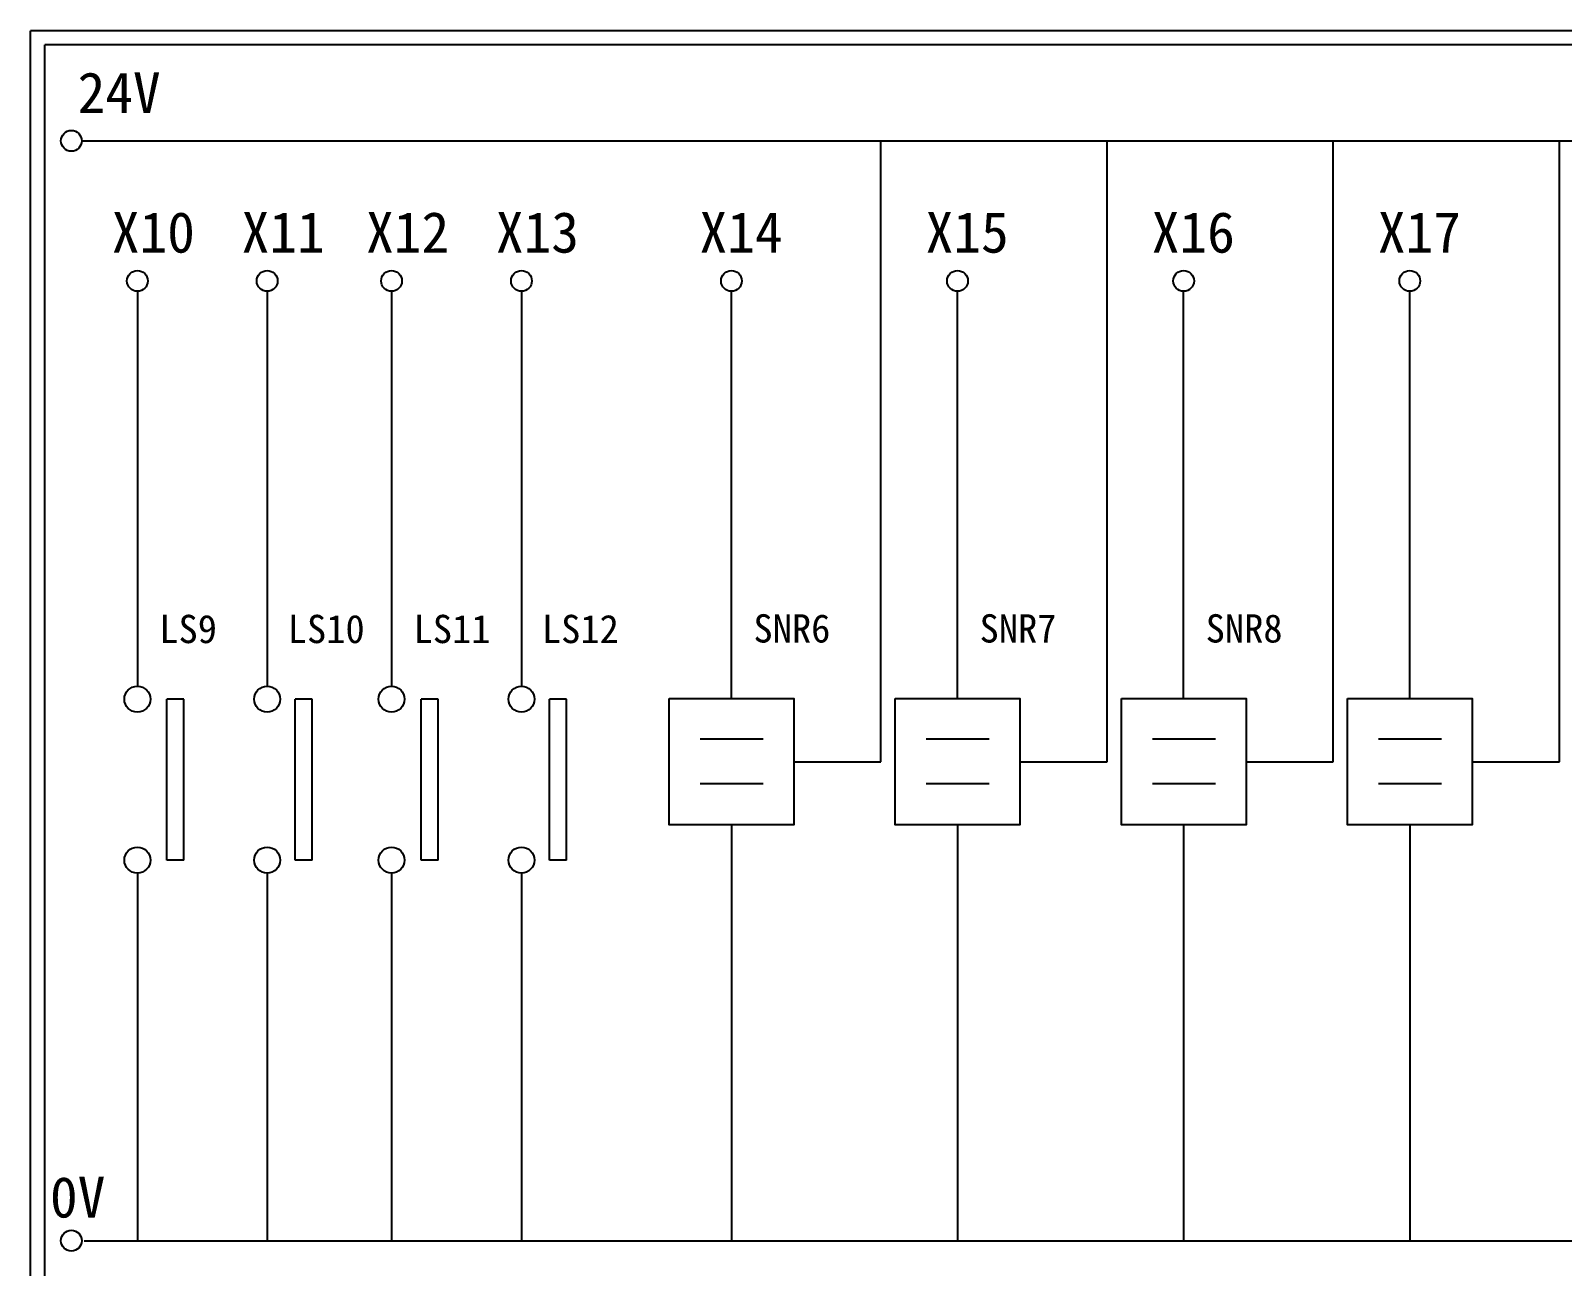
# Model space of a CAD drawing. Extents: x 275 to 562, y 265 to 469.
# Drawn here: x 274.9 to 410.4, y 359.6 to 468.9 of the extents above; entities that cross this region are included whole.
import ezdxf

# ---------------------------------------------------------------- set-up
doc = ezdxf.new("R2010")
doc.units = 0
doc.layers.get('0').update_dxf_attribs({"linetype": 'CONTINUOUS'})
doc.layers.add('圖框層', color=7, linetype='CONTINUOUS')
doc.layers.add('標尺寸層', color=3, linetype='CONTINUOUS')
doc.styles.add('STSL', font='kaiu.ttf')

msp = doc.modelspace()

# ---------------------------------------------------------------- linework, layer by layer
for p, q in [((350.11, 404.26), (350.11, 459.17)), ((370.11, 404.26), (370.11, 459.17)), ((390.11, 404.26), (390.11, 459.17)), ((410.11, 404.26), (410.11, 459.17)), ((336.88, 409.84), (336.88, 445.86)), ((356.88, 409.84), (356.88, 445.86)), ((376.88, 409.84), (376.88, 445.86)), ((396.88, 409.84), (396.88, 445.86)), ((288.44, 409.78), (286.94, 409.78)), ((299.8, 409.78), (298.29, 409.78)), ((310.93, 409.78), (309.43, 409.78)), ((322.29, 409.78), (320.78, 409.78)), ((342.4, 404.26), (350.11, 404.26)), ((362.4, 404.26), (370.11, 404.26)), ((382.4, 404.26), (390.11, 404.26)), ((402.4, 404.26), (410.11, 404.26)), ((336.88, 398.68), (336.88, 361.9)), ((356.88, 398.68), (356.88, 361.9)), ((376.88, 398.68), (376.88, 361.9)), ((396.88, 398.68), (396.88, 361.9)), ((288.44, 395.55), (286.94, 395.55)), ((299.8, 395.55), (298.29, 395.55)), ((310.93, 395.55), (309.43, 395.55)), ((322.29, 395.55), (320.78, 395.55))]:
    msp.add_line(p, q)
for points in [[(331.37, 409.84), (342.4, 409.84), (342.4, 398.68), (331.37, 398.68)], [(351.37, 409.84), (362.4, 409.84), (362.4, 398.68), (351.37, 398.68)], [(371.37, 409.84), (382.4, 409.84), (382.4, 398.68), (371.37, 398.68)], [(391.37, 409.84), (402.4, 409.84), (402.4, 398.68), (391.37, 398.68)]]:
    msp.add_lwpolyline(points, close=True)
at = {"layer": '圖框層', "color": 7}
for p, q in [((561.9, 468.91), (274.9, 468.91)), ((274.9, 264.95), (274.9, 468.91)), ((560.65, 467.66), (276.15, 467.66)), ((276.15, 266.2), (276.15, 467.66))]:
    msp.add_line(p, q, dxfattribs=at)
at = {"layer": '標尺寸層', "color": 7}
for p, q in [((279.42, 459.17), (557.02, 459.17)), ((284.34, 445.86), (284.34, 410.94)), ((295.82, 445.86), (295.82, 410.94)), ((306.82, 445.86), (306.82, 410.94)), ((318.31, 445.86), (318.31, 410.94)), ((286.94, 395.55), (286.94, 409.78)), ((288.44, 395.55), (288.44, 409.78)), ((298.29, 395.55), (298.29, 409.78)), ((299.8, 395.55), (299.8, 409.78)), ((309.43, 395.55), (309.43, 409.78)), ((310.93, 395.55), (310.93, 409.78)), ((320.78, 395.55), (320.78, 409.78)), ((322.29, 395.55), (322.29, 409.78)), ((334.12, 406.29), (339.69, 406.29)), ((354.12, 406.29), (359.69, 406.29)), ((374.12, 406.29), (379.69, 406.29)), ((394.12, 406.29), (399.69, 406.29)), ((334.12, 402.32), (339.69, 402.32)), ((354.12, 402.32), (359.69, 402.32)), ((374.12, 402.32), (379.69, 402.32)), ((394.12, 402.32), (399.69, 402.32)), ((284.34, 394.41), (284.34, 361.9)), ((295.82, 394.41), (295.82, 361.9)), ((306.82, 394.41), (306.82, 361.9)), ((318.31, 394.41), (318.31, 361.9)), ((279.63, 361.9), (557.5, 361.9))]:
    msp.add_line(p, q, dxfattribs=at)
for centre, radius in [((278.5, 459.17), 0.92), ((284.34, 446.78), 0.92), ((295.82, 446.78), 0.92), ((306.82, 446.78), 0.92), ((318.31, 446.78), 0.92), ((336.88, 446.78), 0.92), ((356.88, 446.78), 0.92), ((376.88, 446.78), 0.92), ((396.88, 446.78), 0.92), ((284.34, 409.79), 1.15), ((295.82, 409.79), 1.15), ((306.82, 409.79), 1.15), ((318.31, 409.79), 1.15), ((284.34, 395.56), 1.15), ((295.82, 395.56), 1.15), ((306.82, 395.56), 1.15), ((318.31, 395.56), 1.15), ((278.5, 361.9), 0.92)]:
    msp.add_circle(centre, radius, dxfattribs=at)

# ---------------------------------------------------------------- texts
at = {"layer": '圖框層', "color": 4, "style": 'STSL'}
for s, height, p in [('24V', 3.6, (279.05, 461.63)), ('X10', 3.6, (282.08, 449.28)), ('X11', 3.6, (293.56, 449.28)), ('X12', 3.6, (304.57, 449.28)), ('X13', 3.6, (316.05, 449.28)), ('X14', 3.6, (334.06, 449.28)), ('X15', 3.6, (354.06, 449.28)), ('X16', 3.6, (374.06, 449.28)), ('X17', 3.6, (394.06, 449.28)), ('LS9', 2.5, (286.28, 414.75)), ('LS10', 2.5, (297.64, 414.75)), ('LS11', 2.5, (308.77, 414.75)), ('LS12', 2.5, (320.12, 414.75)), ('SNR6', 2.5, (338.83, 414.8)), ('SNR7', 2.5, (358.83, 414.8)), ('SNR8', 2.5, (378.83, 414.8)), ('0V', 3.6, (276.61, 363.95))]:
    msp.add_text(s, height=height, dxfattribs=at).set_placement(p)

doc.saveas('drawing.dxf')
